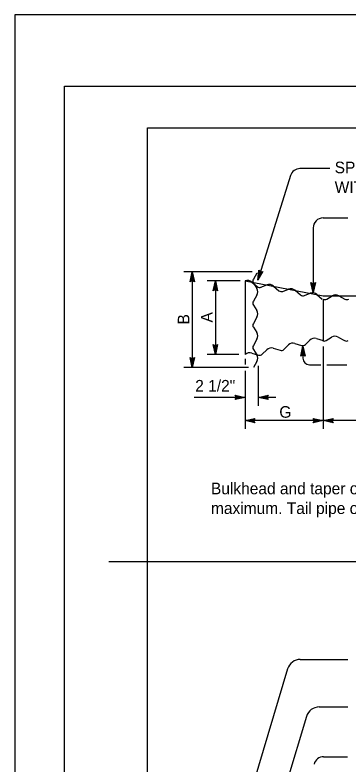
# Model space of a CAD drawing. Extents: x -894 to 866, y -472 to 714.
# Drawn here: x -894 to -693, y 261.6 to 713.6 of the extents above; entities that cross this region are included whole.
import ezdxf

# ---------------------------------------------------------------- set-up
doc = ezdxf.new("R2010")
doc.units = 0
for name, color, linetype in [('56 Stage 3 Anno', 7, 'Continuous'), ('57 Undefined', 7, 'Continuous'), ('60 Nongeo Data', 7, 'Continuous'), ('border_PLOTTING-ELEMENTS', 7, 'Continuous'), ('border_rw_22x34_Cut_Lines', 7, 'Continuous'), ('border_SHEET', 7, 'Continuous')]:
    doc.layers.add(name, color=color, linetype=linetype)

msp = doc.modelspace()

# ---------------------------------------------------------------- linework, layer by layer
at = {"layer": '56 Stage 3 Anno'}
for p, q in [((-703.98, 620.86), (-721.96, 620.86)), ((-727.68, 616.64), (-747.39, 553.49)), ((-708.01, 591.09), (-692.98, 591.09)), ((-714.01, 585.09), (-714.01, 546.18)), ((-750.92, 558.56), (-792.01, 558.56)), ((-788.35, 552.56), (-787.01, 558.56)), ((-787.99, 552.78), (-787.01, 557.18)), ((-787.01, 558.56), (-787.01, 500.8)), ((-787.01, 558.56), (-787.01, 558.56)), ((-787.01, 558.56), (-785.68, 552.56)), ((-787.01, 557.17), (-786.04, 552.8)), ((-747.39, 553.49), (-746.87, 559.62)), ((-744.32, 558.82), (-747.39, 553.49)), ((-746.98, 554.82), (-746.6, 559.29)), ((-744.73, 558.72), (-746.98, 554.81)), ((-746.87, 559.62), (-746.87, 559.62)), ((-746.87, 559.62), (-745.84, 558.46)), ((-746.56, 556.13), (-746.32, 559.01)), ((-745.14, 558.6), (-746.56, 556.13)), ((-746.15, 557.45), (-746.05, 558.68)), ((-745.52, 558.54), (-746.15, 557.45)), ((-745.84, 558.46), (-744.32, 558.82)), ((-744.32, 558.82), (-744.32, 558.82)), ((-787.01, 553.36), (-788.35, 552.56)), ((-788.35, 552.56), (-788.35, 552.56)), ((-787.63, 553.01), (-787.01, 555.8)), ((-787.29, 553.19), (-787.01, 554.42)), ((-787.01, 555.8), (-786.38, 552.97)), ((-787.01, 554.42), (-786.74, 553.21)), ((-785.68, 552.56), (-787.01, 553.36)), ((-785.68, 552.56), (-785.68, 552.56)), ((-758.14, 553.2), (-778.01, 553.2)), ((-774.35, 547.2), (-773.01, 553.2)), ((-773.99, 547.42), (-773.01, 551.82)), ((-773.01, 553.2), (-773.01, 508.69)), ((-773.01, 553.2), (-773.01, 553.2)), ((-773.01, 553.2), (-771.68, 547.2)), ((-773.01, 551.81), (-772.04, 547.44)), ((-747.39, 553.49), (-747.39, 553.49)), ((-714.01, 546.18), (-715.34, 552.18)), ((-715.34, 552.18), (-715.34, 552.18)), ((-715.34, 552.18), (-714.01, 551.38)), ((-714.01, 547.58), (-714.98, 551.95)), ((-714, 548.95), (-714.63, 551.77)), ((-714, 550.33), (-714.27, 551.54)), ((-714.01, 551.38), (-712.67, 552.18)), ((-712.67, 552.18), (-714.01, 546.18)), ((-713.02, 551.97), (-714.01, 547.56)), ((-713.38, 551.73), (-714, 548.95)), ((-713.73, 551.56), (-714, 550.33)), ((-712.67, 552.18), (-712.67, 552.18)), ((-773.01, 548), (-774.35, 547.2)), ((-774.35, 547.2), (-774.35, 547.2)), ((-773.63, 547.65), (-773.01, 550.44)), ((-773.29, 547.83), (-773.01, 549.06)), ((-773.01, 550.44), (-772.38, 547.62)), ((-773.01, 549.06), (-772.74, 547.85)), ((-771.68, 547.2), (-773.01, 548)), ((-771.68, 547.2), (-771.68, 547.2)), ((-714.01, 546.18), (-714.01, 546.18)), ((-773.01, 508.69), (-774.34, 514.69)), ((-774.34, 514.69), (-774.34, 514.69)), ((-774.34, 514.69), (-773.01, 513.89)), ((-773.01, 510.08), (-773.98, 514.45)), ((-773.01, 511.45), (-773.63, 514.27)), ((-773.01, 512.83), (-773.27, 514.04)), ((-773.01, 513.89), (-771.67, 514.69)), ((-771.67, 514.69), (-773.01, 508.69)), ((-772.03, 514.47), (-773.01, 510.07)), ((-772.38, 514.24), (-773.01, 511.45)), ((-772.73, 514.06), (-773.01, 512.83)), ((-771.67, 514.69), (-771.67, 514.69)), ((-721.53, 507.76), (-720.19, 513.76)), ((-721.17, 507.98), (-720.19, 512.38)), ((-720.81, 508.21), (-720.19, 511)), ((-720.19, 513.76), (-720.19, 506.46)), ((-720.19, 513.76), (-720.19, 513.76)), ((-720.19, 513.76), (-718.86, 507.76)), ((-720.19, 511), (-719.56, 508.18)), ((-720.18, 512.37), (-719.22, 508)), ((-708.01, 513.53), (-708.01, 463.8)), ((-787.01, 500.8), (-788.34, 506.8)), ((-788.34, 506.8), (-788.34, 506.8)), ((-788.34, 506.8), (-787.01, 506)), ((-787.01, 502.19), (-787.98, 506.56)), ((-787.01, 503.56), (-787.63, 506.38)), ((-787.01, 506), (-785.67, 506.8)), ((-785.67, 506.8), (-787.01, 500.8)), ((-786.03, 506.58), (-787.01, 502.18)), ((-786.38, 506.35), (-787.01, 503.56)), ((-785.67, 506.8), (-785.67, 506.8)), ((-758.8, 508.69), (-778.01, 508.69)), ((-773.01, 508.69), (-773.01, 508.69)), ((-720.19, 508.56), (-721.53, 507.76)), ((-721.53, 507.76), (-721.53, 507.76)), ((-720.46, 508.39), (-720.19, 509.62)), ((-720.19, 509.62), (-719.92, 508.41)), ((-718.86, 507.76), (-720.19, 508.56)), ((-718.86, 507.76), (-718.86, 507.76)), ((-787.01, 504.94), (-787.27, 506.15)), ((-786.73, 506.17), (-787.01, 504.94)), ((-755.14, 506), (-755.14, 502.72)), ((-747.18, 501.77), (-747.18, 477.8)), ((-716.19, 502.46), (-709.38, 502.46)), ((-705.78, 502.46), (-693.59, 502.46)), ((-753.09, 500.8), (-792.01, 500.8)), ((-787.01, 500.8), (-787.01, 500.8)), ((-755.14, 498.88), (-755.14, 463.8)), ((-760.34, 482.8), (-761.14, 484.14)), ((-761.14, 484.14), (-761.14, 484.14)), ((-761.14, 484.14), (-755.14, 482.8)), ((-760.92, 483.78), (-756.52, 482.8)), ((-747.18, 482.8), (-741.18, 484.13)), ((-745.78, 482.8), (-741.41, 483.77)), ((-741.18, 484.13), (-741.98, 482.8)), ((-741.18, 484.13), (-741.18, 484.13)), ((-755.14, 482.8), (-785.81, 482.8)), ((-755.14, 482.8), (-761.14, 481.47)), ((-761.14, 481.47), (-760.34, 482.8)), ((-761.14, 481.47), (-761.14, 481.47)), ((-756.53, 482.79), (-760.91, 481.83)), ((-757.9, 482.8), (-760.73, 482.17)), ((-760.69, 483.42), (-757.9, 482.8)), ((-760.51, 483.07), (-759.28, 482.8)), ((-759.28, 482.8), (-760.49, 482.53)), ((-755.14, 482.8), (-755.14, 482.8)), ((-736.52, 482.8), (-747.18, 482.8)), ((-741.18, 481.46), (-747.18, 482.8)), ((-747.18, 482.8), (-747.18, 482.8)), ((-741.39, 481.81), (-745.8, 482.8)), ((-744.41, 482.79), (-741.59, 483.42)), ((-741.63, 482.17), (-744.41, 482.79)), ((-743.03, 482.79), (-741.82, 483.06)), ((-741.8, 482.52), (-743.03, 482.79)), ((-741.98, 482.8), (-741.18, 481.46)), ((-741.18, 481.46), (-741.18, 481.46)), ((-755.14, 468.8), (-749.14, 470.13)), ((-749.14, 470.13), (-749.94, 468.8)), ((-749.14, 470.13), (-749.14, 470.13)), ((-713.21, 468.8), (-714.01, 470.14)), ((-714.01, 470.14), (-714.01, 470.14)), ((-714.01, 470.14), (-708.01, 468.8)), ((-708.01, 468.8), (-702.01, 470.13)), ((-702.01, 470.13), (-702.81, 468.8)), ((-702.01, 470.13), (-702.01, 470.13)), ((-708.01, 468.8), (-755.14, 468.8)), ((-749.14, 467.46), (-755.14, 468.8)), ((-755.14, 468.8), (-755.14, 468.8)), ((-749.36, 467.81), (-753.76, 468.8)), ((-753.75, 468.8), (-749.37, 469.77)), ((-752.38, 468.79), (-749.55, 469.42)), ((-749.59, 468.17), (-752.38, 468.79)), ((-751, 468.79), (-749.79, 469.06)), ((-749.77, 468.52), (-751, 468.79)), ((-749.94, 468.8), (-749.14, 467.46)), ((-749.14, 467.46), (-749.14, 467.46)), ((-708.01, 468.8), (-714.01, 467.47)), ((-714.01, 467.47), (-713.21, 468.8)), ((-714.01, 467.47), (-714.01, 467.47)), ((-713.79, 469.78), (-709.39, 468.8)), ((-709.4, 468.79), (-713.77, 467.83)), ((-710.77, 468.8), (-713.6, 468.17)), ((-713.56, 469.42), (-710.77, 468.8)), ((-713.38, 469.07), (-712.15, 468.8)), ((-712.15, 468.8), (-713.36, 468.53)), ((-569.57, 468.8), (-708.01, 468.8)), ((-708.01, 468.8), (-708.01, 468.8)), ((-702.01, 467.46), (-708.01, 468.8)), ((-708.01, 468.8), (-708.01, 468.8)), ((-702.23, 467.81), (-706.63, 468.8)), ((-706.62, 468.8), (-702.24, 469.77)), ((-705.25, 468.79), (-702.42, 469.42)), ((-702.46, 468.17), (-705.25, 468.79)), ((-703.86, 468.79), (-702.66, 469.06)), ((-702.64, 468.52), (-703.86, 468.79)), ((-702.81, 468.8), (-702.01, 467.46)), ((-702.01, 467.46), (-702.01, 467.46)), ((-721.77, 324.71), (-692.98, 324.71)), ((-729.44, 319), (-756.66, 227.98)), ((-710.38, 296.02), (-693.08, 296.02)), ((-718.04, 290.31), (-740.75, 214.39)), ((-707.67, 266.01), (-693.37, 266.01))]:
    msp.add_line(p, q, dxfattribs=at)
for centre, radius, start, end in [((-721.95, 614.86), 6, 90, 162.6689), ((-708.01, 585.09), 6, 90, 180), ((-716.19, 506.46), 4, 180, 270), ((-721.77, 316.71), 8, 90, 163.3471), ((-710.38, 288.02), 8, 90, 163.3473), ((-707.67, 260.01), 6, 90, 164.4587)]:
    msp.add_arc(centre, radius, start, end, dxfattribs=at)
at = {"layer": '60 Nongeo Data'}
for p, q in [((-748.01, 557.87), (-750.09, 554.11)), ((-755.01, 553.2), (-755.01, 508.69)), ((-755.01, 553.2), (-708.01, 544.2)), ((-751.08, 552.45), (-747.78, 549.7)), ((-750.11, 551.79), (-748.03, 548.55)), ((-745.5, 549.25), (-741.92, 550.68)), ((-737.99, 549.94), (-734.69, 547.19)), ((-732.41, 546.74), (-728.83, 548.17)), ((-724.9, 547.44), (-721.6, 544.69)), ((-748.01, 544.55), (-750.09, 540.79)), ((-719.31, 544.23), (-715.74, 545.67)), ((-711.81, 544.93), (-708.51, 542.18)), ((-708.01, 544.2), (-570.01, 544.2)), ((-705.79, 542.11), (-702.55, 544.19)), ((-698.55, 544.2), (-694.79, 542.12)), ((-750.11, 538.46), (-748.03, 535.22)), ((-708.01, 541.99), (-708.01, 516.99)), ((-748.01, 531.22), (-750.09, 527.46)), ((-750.11, 525.13), (-748.03, 521.89)), ((-748.01, 517.89), (-750.09, 514.13)), ((-725.09, 515.38), (-720.97, 514.17)), ((-718.69, 514.66), (-715.99, 517.4)), ((-712.09, 518.29), (-707.96, 517.08)), ((-706.1, 517.11), (-702.86, 519.19)), ((-698.86, 519.2), (-695.1, 517.12)), ((-750.11, 511.8), (-748.03, 508.56)), ((-744.71, 508.84), (-742, 511.58)), ((-738.1, 512.47), (-733.98, 511.26)), ((-731.7, 511.75), (-728.99, 514.49)), ((-751.11, 509.56), (-746.98, 508.35)), ((-748.01, 504.56), (-750.09, 500.8)), ((-837.46, 383.83), (-666.55, 383.83))]:
    msp.add_line(p, q, dxfattribs=at)
for centre, radius, start, end in [((-753.68, 549.49), 3.94, 48.6942, 109.6252), ((-748.01, 552.95), 2.4, 150.8519, 209.1481), ((-751.41, 546.55), 3.94, 329.5345, 30.4655), ((-746.25, 551.53), 2.4, 230.0116, 288.3078), ((-740.59, 546.98), 3.94, 48.6942, 109.6252), ((-733.16, 549.02), 2.4, 230.0116, 288.3078), ((-727.5, 544.47), 3.94, 48.6942, 109.6252), ((-720.07, 546.51), 2.4, 230.0116, 288.3078), ((-714.41, 541.97), 3.94, 48.6942, 109.6252), ((-700.55, 540.8), 3.94, 59.5345, 120.4655), ((-748.01, 539.63), 2.4, 150.8519, 209.1481), ((-706.96, 544.2), 2.4, 240.8519, 299.1481), ((-693.63, 544.2), 2.4, 240.8519, 299.1481), ((-751.41, 533.22), 3.94, 329.5345, 30.4655), ((-748.01, 526.3), 2.4, 150.8519, 209.1481), ((-751.41, 519.89), 3.94, 329.5345, 30.4655), ((-700.86, 515.8), 3.94, 59.5345, 120.4655), ((-726.3, 511.63), 3.94, 72.1474, 133.0785), ((-713.3, 514.54), 3.94, 72.1474, 133.0785), ((-707.27, 519.2), 2.4, 240.8519, 299.1481), ((-693.94, 519.2), 2.4, 240.8519, 299.1481), ((-748.01, 512.97), 2.4, 150.8519, 209.1481), ((-739.31, 508.72), 3.94, 72.1474, 133.0785), ((-733.3, 513.54), 2.4, 253.4649, 311.761), ((-720.29, 516.45), 2.4, 253.4649, 311.761), ((-752.31, 505.81), 3.94, 72.1474, 133.0785), ((-751.41, 506.56), 3.94, 329.5345, 30.4655), ((-746.3, 510.63), 2.4, 253.4649, 311.761)]:
    msp.add_arc(centre, radius, start, end, dxfattribs=at)
at = {"layer": 'border_PLOTTING-ELEMENTS'}
for points in [[(-894.04, -472.44), (865.96, -472.44), (865.96, 713.56), (-894.04, 713.56)], [(-864.04, 670.56), (835.96, 670.56), (835.96, -429.44), (-864.04, -429.44)]]:
    msp.add_lwpolyline(points, close=True, dxfattribs=at)
at = {"layer": 'border_rw_22x34_Cut_Lines'}
msp.add_lwpolyline([(-864.04, 670.56), (835.96, 670.56), (835.96, -429.44), (-864.04, -429.44)], close=True, dxfattribs=at)
at = {"layer": 'border_SHEET'}
for p, q in [((-814.04, 645.56), (810.96, 645.56)), ((-814.04, -404.44), (-814.04, 645.56))]:
    msp.add_line(p, q, dxfattribs=at)

# ---------------------------------------------------------------- texts
at = {"layer": '57 Undefined'}
for s, p in [('SPOT WELDED AND MADE WATER TIGHT', (-701.01, 618.06)), ('WITH ASPHALTIC PLASTIC CEMENT', (-701.01, 606.16)), ('2 1/2"', (-785.21, 486.35)), ('G', (-734.44, 470.55)), ('Bulkhead and taper of same thickness as tail pipe with 0.079"', (-775.71, 424.37)), ('maximum. Tail pipe of same thickness as downdrain pipe.', (-775.71, 412.47))]:
    msp.add_text(s, height=7, dxfattribs=at).set_placement(p)
for s, p in [('A', (-774.76, 528.02)), ('B', (-788.76, 526.83))]:
    msp.add_text(s, height=7, rotation=90, dxfattribs=at).set_placement(p)

doc.saveas('drawing.dxf')
